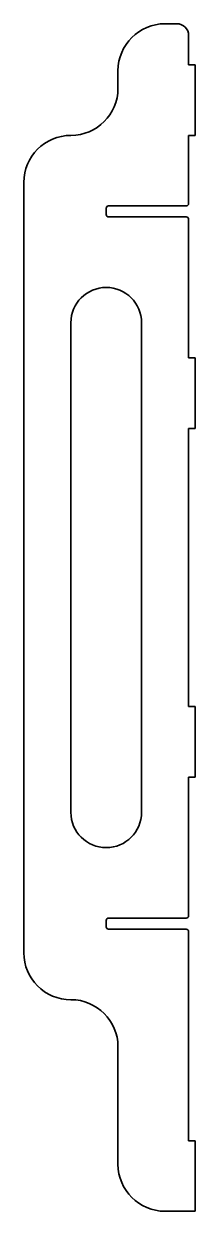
# Model space of a CAD drawing. Header units: inches. Extents: x 0 to 73, y 0 to 505.
import ezdxf

# ---------------------------------------------------------------- set-up
doc = ezdxf.new("R2010")
doc.units = ezdxf.units.IN
doc.header["$MEASUREMENT"] = 0
doc.layers.add('Visible (ANSI)', color=7, linetype='Continuous', lineweight=35)

# ---------------------------------------------------------------- blocks, each defined once
blk = doc.blocks.new('SMT-V001-CART001_Cartelas rigidizadoras laterales_SMT-V001-CART001')
at = {"layer": 'Visible (ANSI)'}
for p, q in [((23.6, 252.6), (28.6, 252.6)), ((33.6, 247.6), (33.6, 235.1)), ((3.6, 232.6), (3.6, 225.1)), ((36.4, 235.1), (33.6, 235.1)), ((36.4, 205.1), (36.4, 235.1)), ((33.6, 205.1), (36.4, 205.1)), ((33.6, 205.1), (33.6, 176.1)), ((-36.4, -142.6), (-36.4, 185.1)), ((-1.4, 174.1), (-1.4, 171.4)), ((32.6, 175.1), (-0.4, 175.1)), ((-0.4, 170.4), (32.6, 170.4)), ((33.6, 169.4), (33.6, 110.4)), ((-16.4, -82.9), (-16.4, 125.4)), ((13.6, 125.4), (13.6, -82.9)), ((36.4, 110.4), (33.6, 110.4)), ((36.4, 80.4), (36.4, 110.4)), ((33.6, 80.4), (36.4, 80.4)), ((33.6, 80.4), (33.6, -37.9)), ((36.4, -37.9), (33.6, -37.9)), ((36.4, -67.9), (36.4, -37.9)), ((33.6, -67.9), (36.4, -67.9)), ((33.6, -67.9), (33.6, -126.9)), ((-1.4, -128.9), (-1.4, -131.6)), ((32.6, -127.9), (-0.4, -127.9)), ((-0.4, -132.6), (32.6, -132.6)), ((33.6, -133.6), (33.6, -222.6)), ((3.6, -182.6), (3.6, -232.6)), ((33.6, -222.6), (36.4, -222.6)), ((36.4, -222.6), (36.4, -252.6)), ((36.4, -252.6), (23.6, -252.6))]:
    blk.add_line(p, q, dxfattribs=at)
at = {"layer": 'Visible (ANSI)', "extrusion": (0, 0, -1)}
for centre, radius, start, end in [((-23.6, 232.6), 20, 0, 90), ((-28.6, 247.6), 5, 90, 180), ((16.4, 185.1), 20, 0, 90), ((-32.6, 176.1), 1, 180, 270), ((-32.6, 169.4), 1, 90, 180), ((-32.6, -126.9), 1, 180, 270), ((-32.6, -133.6), 1, 90, 180), ((16.4, -142.6), 20, 270, 360), ((-23.6, -232.6), 20, 270, 360)]:
    blk.add_arc(centre, radius, start, end, dxfattribs=at)
at = {"layer": 'Visible (ANSI)'}
for centre, radius, start, end in [((-16.4, 225.1), 20, 270, 0), ((-0.4, 174.1), 1, 90, 180), ((-0.4, 171.4), 1, 180, 270), ((-1.4, 125.4), 15, 0, 180), ((-1.4, -82.9), 15, 180, 0), ((-0.4, -128.9), 1, 90, 180), ((-0.4, -131.6), 1, 180, 270), ((-16.4, -182.6), 20, 0, 90)]:
    blk.add_arc(centre, radius, start, end, dxfattribs=at)

msp = doc.modelspace()

# ---------------------------------------------------------------- block references
msp.add_blockref('SMT-V001-CART001_Cartelas rigidizadoras laterales_SMT-V001-CART001', (36.4, 252.6))

doc.saveas('drawing.dxf')
